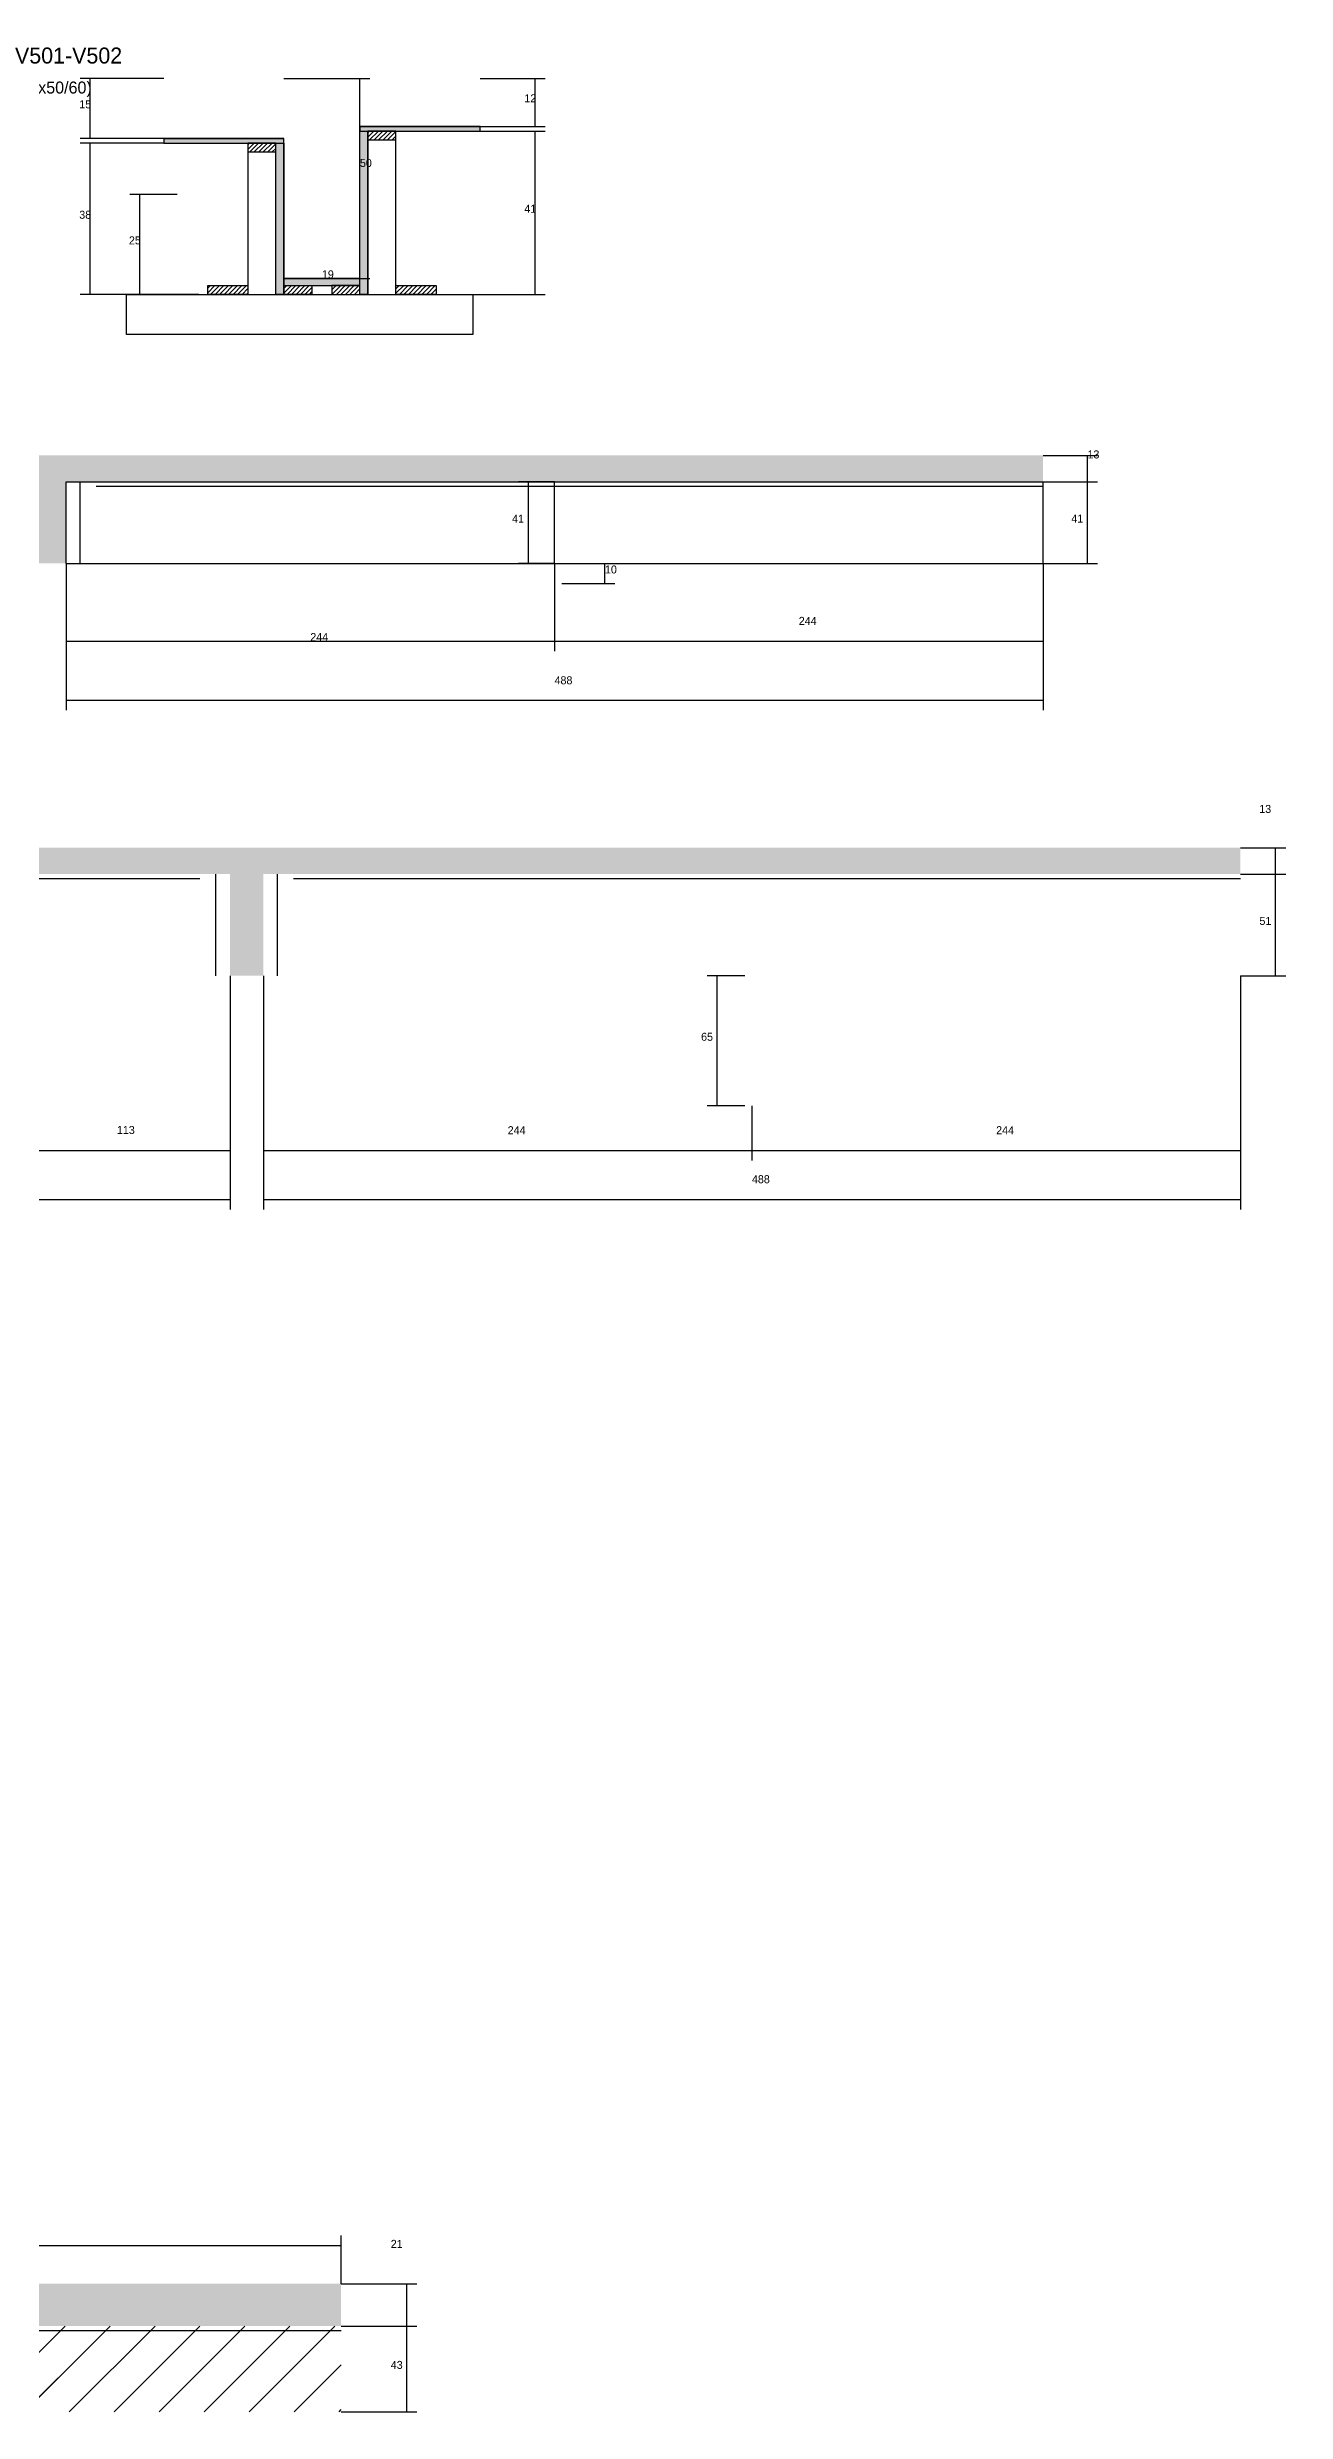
# Model space of a CAD drawing. Header units: metres. Extents: x -20863 to -15632, y 9308 to 10636.
# Drawn here: x -19075 to -18457, y 9381 to 10563 of the extents above; entities that cross this region are included whole.
import ezdxf

# ---------------------------------------------------------------- set-up
doc = ezdxf.new("R2010")
doc.units = ezdxf.units.M
for name, color, linetype in [('COTA', 241, 'Continuous'), ('Cota Seção (2x)', 4, 'Continuous'), ('Hachura', 253, 'Continuous'), ('Madeira', 126, 'Continuous'), ('Painéis', 200, 'Continuous'), ('SARR_2.2x7', 40, 'Continuous'), ('Texto Seção', 7, 'Continuous')]:
    doc.layers.add(name, color=color, linetype=linetype)

msp = doc.modelspace()

# ---------------------------------------------------------------- hatches: boundary and pattern name
at = {"layer": 'COTA'}
h = msp.add_hatch(dxfattribs=at)
h.set_pattern_fill('AR-CONC', scale=0.03)
h.paths.add_polyline_path([(-19084.6, 10345.4), (-19084.6, 10304.6), (-19065.9, 10304.6), (-19065.9, 10345.4), (-18577.9, 10345.4), (-18577.9, 10358.6), (-19787.8, 10358.6), (-19787.8, 10345.4), (-19562.9, 10345.4), (-19562.9, 10304.6), (-19543.6, 10304.6), (-19543.6, 10345.4)])
h = msp.add_hatch(dxfattribs=at)
h.set_pattern_fill('AR-CONC', scale=0.03)
h.paths.add_polyline_path([(-19219, 10098.5), (-19219, 10149.3), (-18984, 10149.3), (-18984, 10098.5), (-18967.3, 10098.5), (-18967.3, 10149.3), (-18479.3, 10149.3), (-18479.3, 10162.5), (-19241.5, 10162.5), (-19241.5, 10110.5), (-19787.8, 10110.5), (-19787.8, 10097.3), (-19565.9, 10097.3), (-19565.9, 10056.5), (-19550.9, 10056.5), (-19550.9, 10094.3), (-19241.5, 10094.3), (-19241.5, 10056.5), (-19219, 10056.5)])
h = msp.add_hatch(dxfattribs=at)
h.set_pattern_fill('AR-CONC', scale=0.03)
h.paths.add_polyline_path([(-19357.7, 9444.7), (-19447.7, 9444.7), (-19639.8, 9444.7), (-19657.6, 9444.7), (-19657.6, 9423.5), (-19639.7, 9423.5), (-19447.6, 9423.5), (-19357.6, 9423.5), (-18928.5, 9423.5), (-18928.5, 9444.7)])
at = {"layer": 'Hachura'}
h = msp.add_hatch(color=8, dxfattribs=at)
h.dxf.hatch_style = 1
h.paths.add_polyline_path([(-18859.1, 10520.7), (-18859.1, 10523.1), (-18859.1, 10523.1), (-18919.1, 10523.1), (-18919.1, 10523.1), (-18919.1, 10520.7), (-18919.1, 10520.7), (-18859.1, 10520.7)])
h = msp.add_hatch(color=8, dxfattribs=at)
h.dxf.hatch_style = 1
h.paths.add_polyline_path([(-18919.1, 10520.7), (-18915.1, 10520.7), (-18915.1, 10520.7), (-18915.1, 10439.1), (-18915.1, 10439.1), (-18919.1, 10439.1), (-18919.1, 10439.1), (-18919.1, 10520.7)])
h = msp.add_hatch(dxfattribs=at)
h.set_pattern_fill('ANSI31', scale=0.5)
h.paths.add_polyline_path([(-18901.1, 10516.3), (-18901.1, 10520.7), (-18901.1, 10520.7), (-18915.1, 10520.7), (-18915.1, 10520.7), (-18915.1, 10516.3), (-18915.1, 10516.3), (-18901.1, 10516.3)])
h = msp.add_hatch(color=8, dxfattribs=at)
h.dxf.hatch_style = 1
h.paths.add_polyline_path([(-18957.1, 10514.7), (-18957.1, 10517.1), (-18957.1, 10517.1), (-19017.1, 10517.1), (-19017.1, 10517.1), (-19017.1, 10514.7), (-19017.1, 10514.7), (-18957.1, 10514.7)])
h = msp.add_hatch(dxfattribs=at)
h.set_pattern_fill('ANSI31', scale=0.5)
h.paths.add_polyline_path([(-18961.1, 10510.3), (-18961.1, 10514.7), (-18961.1, 10514.7), (-18975.1, 10514.7), (-18975.1, 10514.7), (-18975.1, 10510.3), (-18975.1, 10510.3), (-18961.1, 10510.3)])
h = msp.add_hatch(color=8, dxfattribs=at)
h.dxf.hatch_style = 1
h.paths.add_polyline_path([(-18961.1, 10514.7), (-18957.1, 10514.7), (-18957.1, 10514.7), (-18957.1, 10439.1), (-18957.1, 10439.1), (-18961.1, 10439.1), (-18961.1, 10439.1), (-18961.1, 10514.7)])
h = msp.add_hatch(dxfattribs=at)
h.set_pattern_fill('ANSI31', scale=0.5)
h.paths.add_polyline_path([(-18995.1, 10439.1), (-18995.1, 10443.5), (-18995.1, 10443.5), (-18975.1, 10443.5), (-18975.1, 10443.5), (-18975.1, 10439.1), (-18975.1, 10439.1), (-18995.1, 10439.1)])
h = msp.add_hatch(color=8, dxfattribs=at)
h.dxf.hatch_style = 1
h.paths.add_polyline_path([(-18919.1, 10443.5), (-18919.1, 10447.1), (-18919.1, 10447.1), (-18957.1, 10447.1), (-18957.1, 10447.1), (-18957.1, 10443.5), (-18957.1, 10443.5), (-18919.1, 10443.5)])
h = msp.add_hatch(dxfattribs=at)
h.set_pattern_fill('ANSI31', scale=0.5)
h.paths.add_polyline_path([(-18957.1, 10439.1), (-18957.1, 10443.5), (-18957.1, 10443.5), (-18943.1, 10443.5), (-18943.1, 10443.5), (-18943.1, 10439.1), (-18943.1, 10439.1), (-18957.1, 10439.1)])
h = msp.add_hatch(dxfattribs=at)
h.set_pattern_fill('ANSI31', scale=0.5)
h.paths.add_polyline_path([(-18919.1, 10439.1), (-18919.1, 10443.5), (-18919.1, 10443.5), (-18933.1, 10443.5), (-18933.1, 10443.5), (-18933.1, 10439.1), (-18933.1, 10439.1), (-18919.1, 10439.1)])
h = msp.add_hatch(dxfattribs=at)
h.set_pattern_fill('ANSI31', scale=0.5)
h.paths.add_polyline_path([(-18901.1, 10439.1), (-18901.1, 10443.5), (-18901.1, 10443.5), (-18881.1, 10443.5), (-18881.1, 10443.5), (-18881.1, 10439.1), (-18881.1, 10439.1), (-18901.1, 10439.1)])
h = msp.add_hatch(dxfattribs=at)
h.set_pattern_fill('ANSI31', scale=5)
h.paths.add_polyline_path([(-18928.5, 9423.5), (-19172.5, 9423.5), (-19172.5, 9380.7), (-18928.5, 9380.7)])
h = msp.add_hatch(dxfattribs=at)
h.set_pattern_fill('ANSI31', scale=5)
h.paths.add_polyline_path([(-19086.5, 9381.6), (-19018.9, 9381.6), (-19018.9, 9381.6), (-19013.4, 9397.6), (-19013.4, 9397.6), (-19081, 9397.6), (-19081, 9397.6), (-19086.5, 9381.6)])

# ---------------------------------------------------------------- linework, layer by layer
at = {"layer": 'COTA'}
for p, q in [((-19017.1, 10547.1), (-19058.8, 10547.1)), ((-19053.8, 10517.1), (-19053.8, 10547.1)), ((-18859.1, 10547.1), (-18826.5, 10547.1)), ((-18831.5, 10523.1), (-18831.5, 10547.1)), ((-18901.1, 10520.7), (-18826.5, 10520.7)), ((-18859.1, 10523.1), (-18826.5, 10523.1)), ((-18831.5, 10439.1), (-18831.5, 10520.7)), ((-19017.1, 10517.1), (-19058.8, 10517.1)), ((-19017.1, 10514.7), (-19058.8, 10514.7)), ((-19053.8, 10439.1), (-19053.8, 10514.7)), ((-19010.4, 10489.1), (-19034, 10489.1)), ((-19029, 10439.1), (-19029, 10489.1)), ((-18999.5, 10439.1), (-19058.8, 10439.1)), ((-19010.4, 10439.1), (-19034, 10439.1)), ((-18901.1, 10439.1), (-18826.5, 10439.1)), ((-18577.9, 10358.6), (-18550.7, 10358.6)), ((-18555.7, 10345.4), (-18555.7, 10358.6)), ((-18821.9, 10345.4), (-18839.9, 10345.4)), ((-18834.9, 10304.6), (-18834.9, 10345.4)), ((-18577.9, 10345.4), (-18550.7, 10345.4)), ((-18577.9, 10345.4), (-18550.7, 10345.4)), ((-18555.7, 10304.6), (-18555.7, 10345.4)), ((-19065.9, 10304.6), (-19065.9, 10260.8)), ((-19065.9, 10304.6), (-19065.9, 10231.2)), ((-18821.9, 10304.6), (-18839.9, 10304.6)), ((-18821.9, 10304.6), (-18821.9, 10260.8)), ((-18821.9, 10304.6), (-18821.9, 10260.8)), ((-18818.3, 10304.6), (-18791.7, 10304.6)), ((-18818.3, 10294.6), (-18791.7, 10294.6)), ((-18796.7, 10294.6), (-18796.7, 10304.6)), ((-18577.9, 10304.6), (-18577.9, 10260.8)), ((-18577.9, 10304.6), (-18577.9, 10231.2)), ((-18577.9, 10304.6), (-18550.7, 10304.6)), ((-19065.9, 10265.8), (-18821.9, 10265.8)), ((-18821.9, 10265.8), (-18577.9, 10265.8)), ((-19065.9, 10236.2), (-18577.9, 10236.2)), ((-18479.3, 10162.5), (-18456.7, 10162.5)), ((-18461.7, 10149.3), (-18461.7, 10162.5)), ((-18479.3, 10149.3), (-18456.7, 10149.3)), ((-18479.3, 10149.3), (-18456.7, 10149.3)), ((-18461.7, 10098.5), (-18461.7, 10149.3)), ((-18984, 10098.5), (-18984, 10006.2)), ((-18984, 10098.5), (-18984, 9981.7)), ((-18967.3, 10098.5), (-18967.3, 10006.2)), ((-18967.3, 10098.5), (-18967.3, 9981.7)), ((-18726.8, 10098.5), (-18745.6, 10098.5)), ((-18740.6, 10033.5), (-18740.6, 10098.5)), ((-18479.3, 10098.5), (-18479.3, 9981.7)), ((-18479.3, 10098.5), (-18456.7, 10098.5)), ((-18726.8, 10033.5), (-18745.6, 10033.5)), ((-18723.3, 10033.5), (-18723.3, 10006.2)), ((-18723.3, 10033.5), (-18723.3, 10006.2)), ((-18479.3, 10033.5), (-18479.3, 10006.2)), ((-19097, 10011.2), (-18984, 10011.2)), ((-18967.3, 10011.2), (-18723.3, 10011.2)), ((-18723.3, 10011.2), (-18479.3, 10011.2)), ((-19219, 9986.7), (-18984, 9986.7)), ((-18967.3, 9986.7), (-18479.3, 9986.7)), ((-18928.5, 9444.7), (-18928.5, 9468.8)), ((-19657.6, 9463.8), (-18928.5, 9463.8)), ((-18928.5, 9444.7), (-18890.6, 9444.7)), ((-18895.6, 9423.5), (-18895.6, 9444.7)), ((-18928.5, 9423.5), (-18890.6, 9423.5)), ((-18928.5, 9423.5), (-18890.6, 9423.5)), ((-18895.6, 9380.7), (-18895.6, 9423.5)), ((-18928.5, 9380.7), (-18890.6, 9380.7))]:
    msp.add_line(p, q, dxfattribs=at)
at = {"layer": 'Cota Seção (2x)'}
for p, q in [((-18957.1, 10547.1), (-18914.1, 10547.1)), ((-18919.1, 10447.1), (-18919.1, 10547.1)), ((-18957.1, 10439.1), (-18957.1, 10452.1)), ((-18919.1, 10439.1), (-18919.1, 10452.1)), ((-18957.1, 10447.1), (-18914.1, 10447.1)), ((-18957.1, 10447.1), (-18919.1, 10447.1))]:
    msp.add_line(p, q, dxfattribs=at)
at = {"layer": 'Madeira'}
for points in [[(-18901.1, 10516.3), (-18901.1, 10520.7), (-18915.1, 10520.7), (-18915.1, 10516.3)], [(-18901.1, 10520.7), (-18915.1, 10520.7), (-18915.1, 10439.1), (-18901.1, 10439.1)], [(-18961.1, 10510.3), (-18961.1, 10514.7), (-18975.1, 10514.7), (-18975.1, 10510.3)], [(-18961.1, 10514.7), (-18975.1, 10514.7), (-18975.1, 10439.1), (-18961.1, 10439.1)], [(-18862.7, 10419.1), (-19035.7, 10419.1), (-19035.7, 10439.1), (-18862.7, 10439.1)], [(-18995.1, 10439.1), (-18995.1, 10443.5), (-18975.1, 10443.5), (-18975.1, 10439.1)], [(-18957.1, 10439.1), (-18957.1, 10443.5), (-18943.1, 10443.5), (-18943.1, 10439.1)], [(-18919.1, 10439.1), (-18919.1, 10443.5), (-18933.1, 10443.5), (-18933.1, 10439.1)], [(-18901.1, 10439.1), (-18901.1, 10443.5), (-18881.1, 10443.5), (-18881.1, 10439.1)]]:
    msp.add_lwpolyline(points, close=True, dxfattribs=at)
at = {"layer": 'Painéis'}
for p, q in [((-18919.1, 10523.1), (-18859.1, 10523.1)), ((-18915.1, 10439.1), (-18915.1, 10520.7)), ((-19017.1, 10517.1), (-18957.1, 10517.1)), ((-18957.1, 10439.1), (-18957.1, 10514.7)), ((-18957.1, 10447.1), (-18919.1, 10447.1)), ((-18957.1, 10443.5), (-18957.1, 10447.1)), ((-18919.1, 10443.5), (-18919.1, 10447.1)), ((-19065.9, 10345.4), (-18577.9, 10345.4)), ((-19065.9, 10304.6), (-19065.9, 10345.4)), ((-18821.9, 10304.6), (-18821.9, 10345.4)), ((-18577.9, 10304.6), (-18577.9, 10345.4)), ((-19065.9, 10304.6), (-18577.9, 10304.6))]:
    msp.add_line(p, q, dxfattribs=at)
for points in [[(-18859.1, 10520.7), (-18859.1, 10523.1), (-18919.1, 10523.1), (-18919.1, 10520.7)], [(-18919.1, 10520.7), (-18915.1, 10520.7), (-18915.1, 10439.1), (-18919.1, 10439.1)], [(-18957.1, 10514.7), (-18957.1, 10517.1), (-19017.1, 10517.1), (-19017.1, 10514.7)], [(-18961.1, 10514.7), (-18957.1, 10514.7), (-18957.1, 10439.1), (-18961.1, 10439.1)], [(-18919.1, 10443.5), (-18919.1, 10447.1), (-18957.1, 10447.1), (-18957.1, 10443.5)]]:
    msp.add_lwpolyline(points, close=True, dxfattribs=at)
at = {"layer": 'SARR_2.2x7'}
for p, q in [((-19058.9, 10304.6), (-19058.9, 10345.4)), ((-19050.9, 10343.2), (-18821.9, 10343.2)), ((-18821.9, 10343.2), (-18577.9, 10343.2)), ((-19097, 10147.1), (-18999, 10147.1)), ((-18991, 10098.5), (-18991, 10149.3)), ((-18960.3, 10098.5), (-18960.3, 10149.3)), ((-18952.3, 10147.1), (-18723.3, 10147.1)), ((-18723.3, 10147.1), (-18479.3, 10147.1)), ((-19357.6, 9421.3), (-18928.5, 9421.3))]:
    msp.add_line(p, q, dxfattribs=at)

# ---------------------------------------------------------------- texts
at = {"layer": 'COTA'}
for s, p in [('15', (-19059.3, 10532.1)), ('12', (-18837, 10535.1)), ('41', (-18837, 10479.9)), ('38', (-19059.3, 10476.9)), ('25', (-19034.5, 10464.1)), ('13', (-18555.7, 10357.1)), ('41', (-18843.1, 10325)), ('41', (-18563.8, 10325)), ('10', (-18796.7, 10299.6)), ('244', (-18699.9, 10273.9)), ('244', (-18943.9, 10265.8)), ('488', (-18821.9, 10244.2)), ('13', (-18469.9, 10179.9)), ('51', (-18469.8, 10123.9)), ('65', (-18748.7, 10066)), ('113', (-19040.5, 10019.4)), ('244', (-18845.3, 10019.3)), ('244', (-18601.3, 10019.3)), ('488', (-18723.3, 9994.8)), ('21', (-18903.7, 9462.6)), ('43', (-18903.7, 9402.1))]:
    msp.add_text(s, height=4, dxfattribs=at).set_placement(p)
at = {"layer": 'Cota Seção (2x)'}
for s, p in [('50', (-18919.1, 10502.8)), ('19', (-18938.1, 10447.1))]:
    msp.add_text(s, height=4, dxfattribs=at).set_placement(p)
at = {"layer": 'Texto Seção'}
for s, height, p in [('V501-V502', 8, (-19091.4, 10554.5)), ('(19x50/60)', 6, (-19091.4, 10539.5))]:
    msp.add_text(s, height=height, dxfattribs=at).set_placement(p)

doc.saveas('drawing.dxf')
